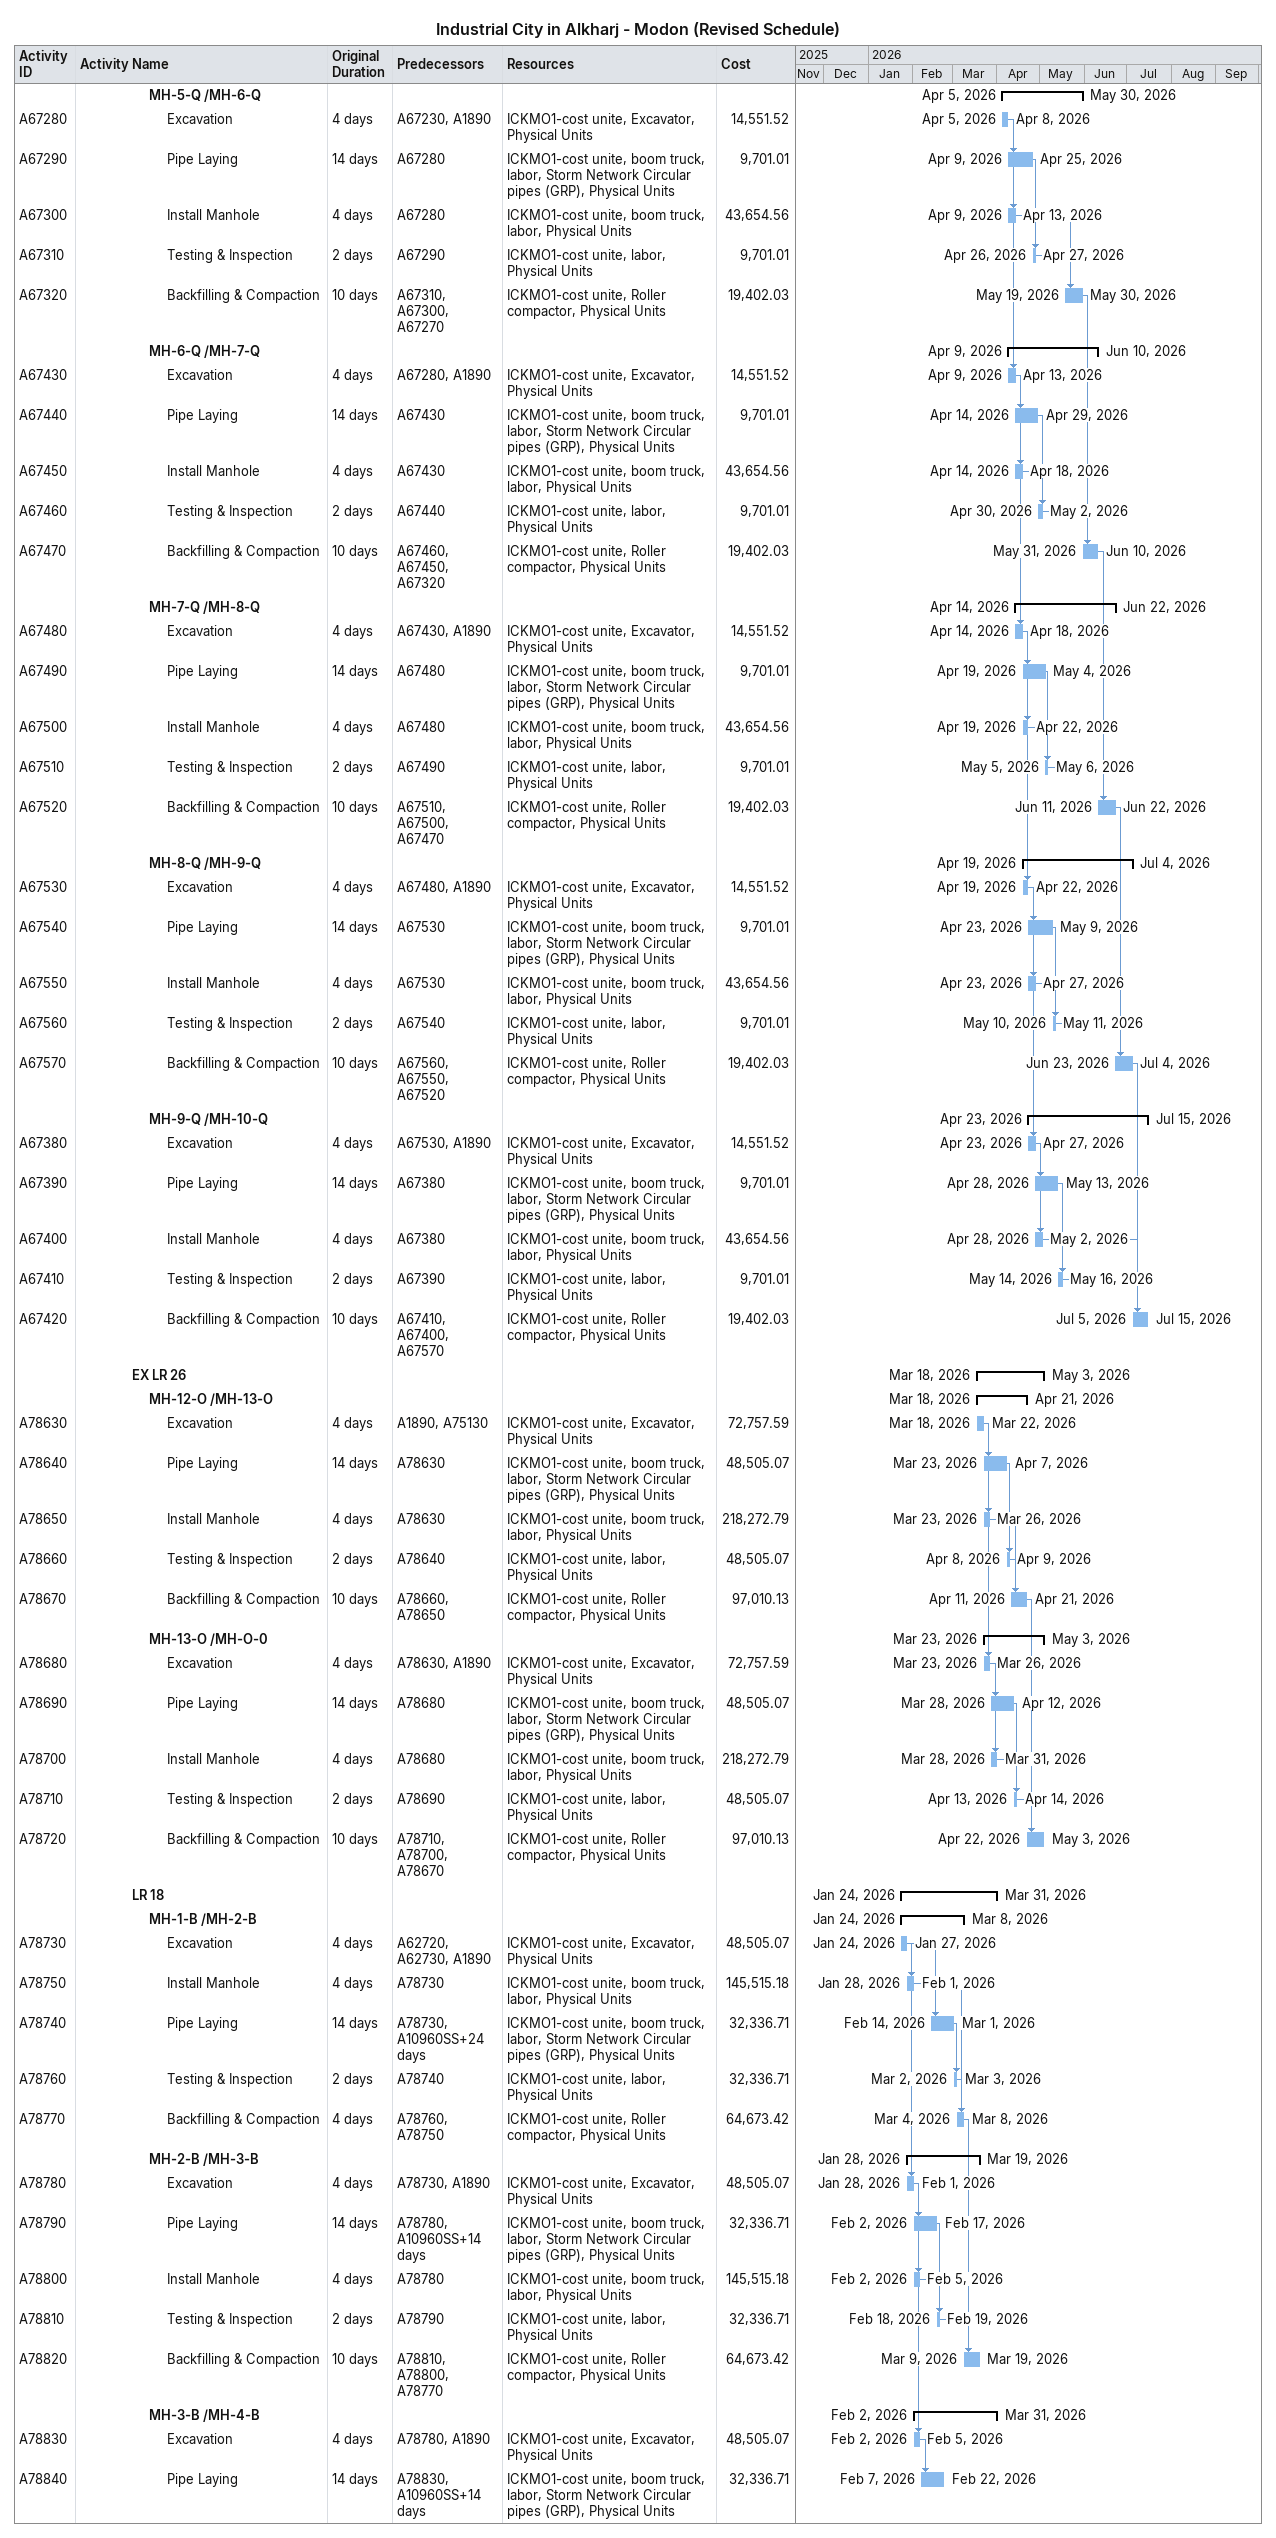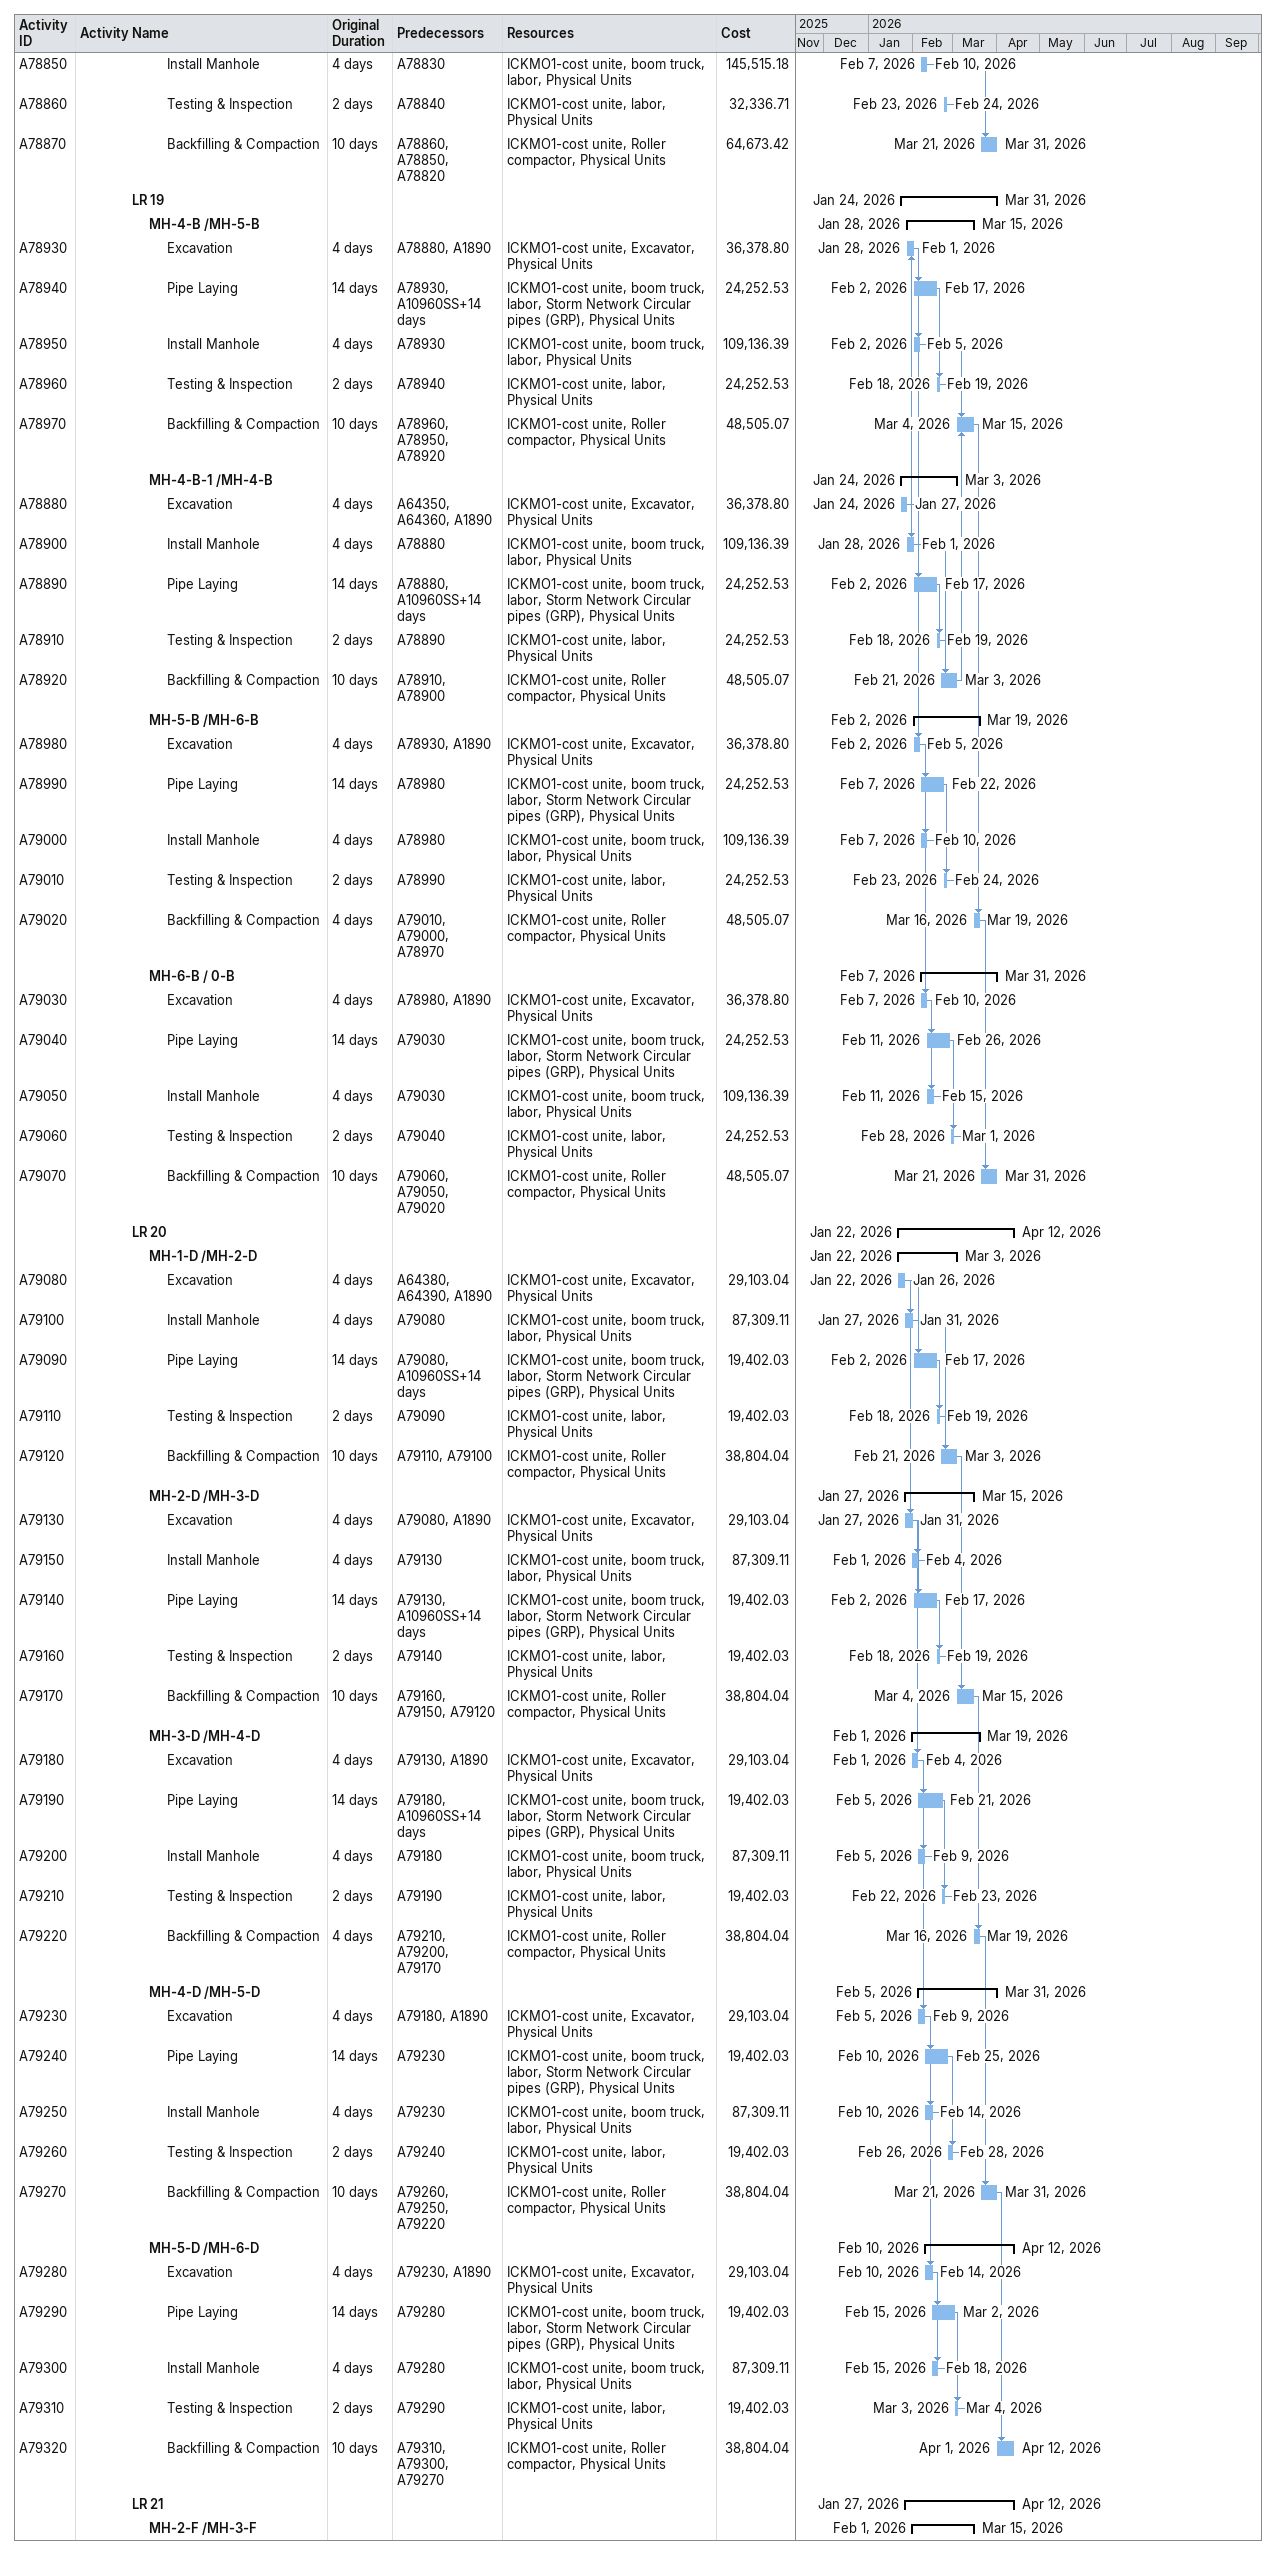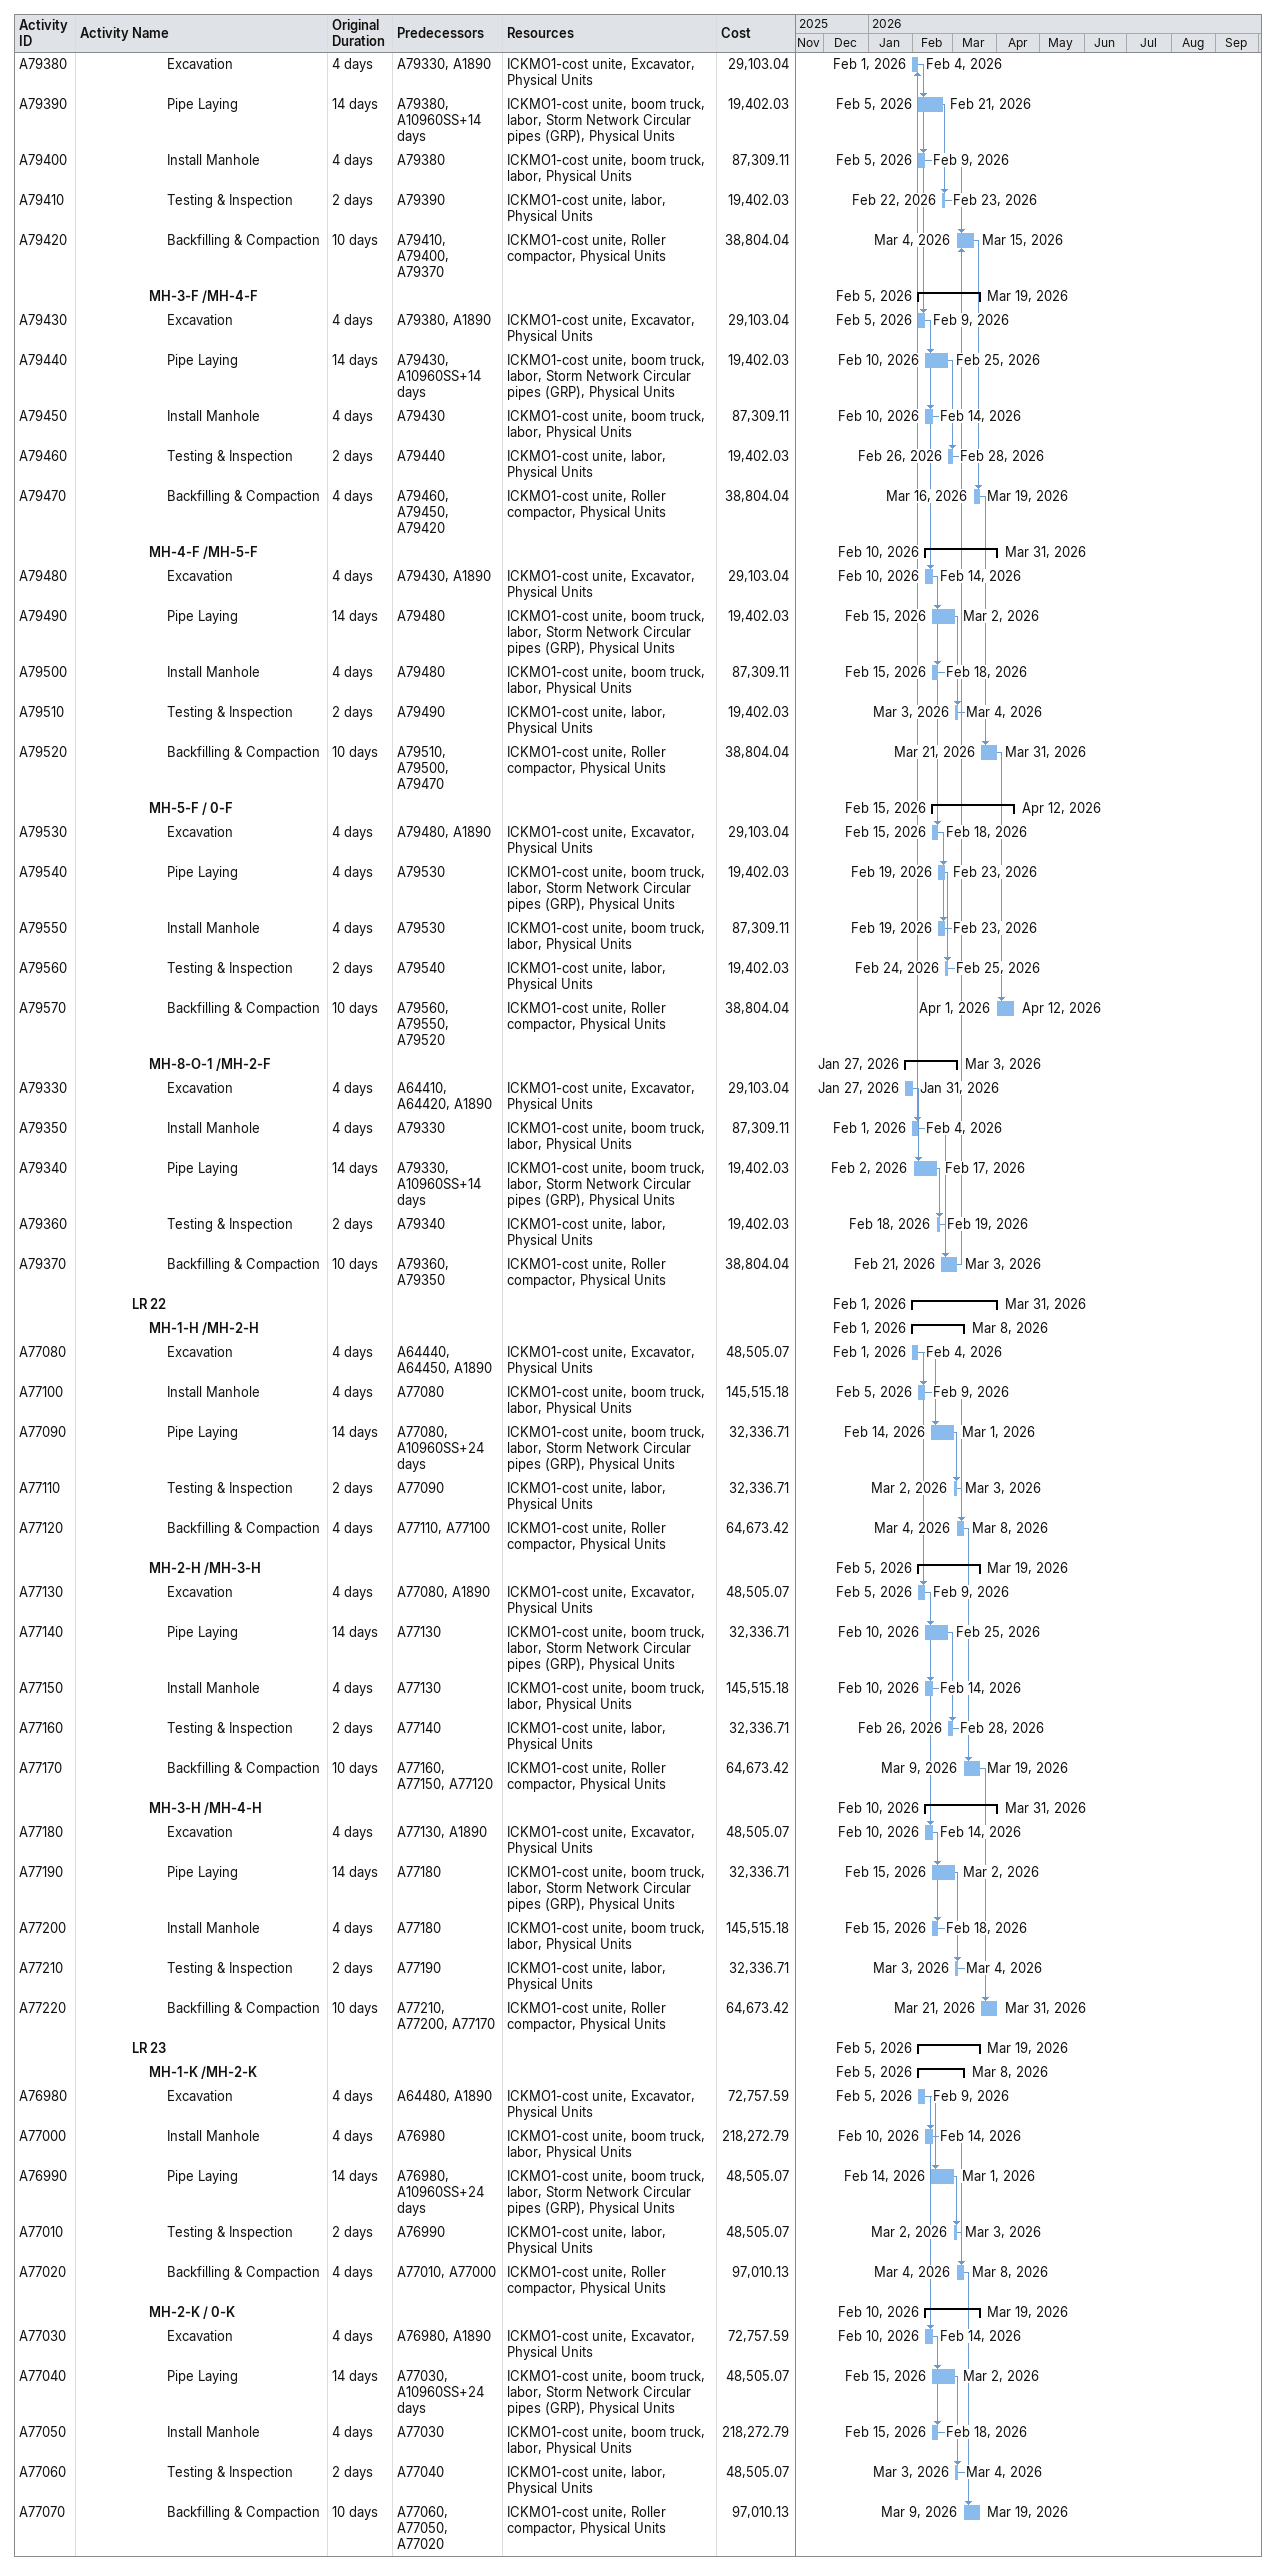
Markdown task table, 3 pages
Industrial City in Alkharj - Modon (Revised Schedule)

| ID | Level | Task | Original duration | Start | Finish | Predecessors | Resources | Cost |
|---|---|---|---|---|---|---|---|---|
|  | 5 | **MH-5-Q /MH-6-Q** |  | 2026-04-05 | 2026-05-30 |  |  |  |
| A67280 | 6 | Excavation | 4d | 2026-04-05 | 2026-04-08 | A67230, A1890 | ICKMO1-cost unite, Excavator, Physical Units | 14551.52 |
| A67290 | 6 | Pipe Laying | 14d | 2026-04-09 | 2026-04-25 | A67280 | ICKMO1-cost unite, boom truck, labor, Storm Network Circular pipes (GRP), Physical Units | 9701.01 |
| A67300 | 6 | Install Manhole | 4d | 2026-04-09 | 2026-04-13 | A67280 | ICKMO1-cost unite, boom truck, labor, Physical Units | 43654.56 |
| A67310 | 6 | Testing & Inspection | 2d | 2026-04-26 | 2026-04-27 | A67290 | ICKMO1-cost unite, labor, Physical Units | 9701.01 |
| A67320 | 6 | Backfilling & Compaction | 10d | 2026-05-19 | 2026-05-30 | A67310, A67300, A67270 | ICKMO1-cost unite, Roller compactor, Physical Units | 19402.03 |
|  | 5 | **MH-6-Q /MH-7-Q** |  | 2026-04-09 | 2026-06-10 |  |  |  |
| A67430 | 6 | Excavation | 4d | 2026-04-09 | 2026-04-13 | A67280, A1890 | ICKMO1-cost unite, Excavator, Physical Units | 14551.52 |
| A67440 | 6 | Pipe Laying | 14d | 2026-04-14 | 2026-04-29 | A67430 | ICKMO1-cost unite, boom truck, labor, Storm Network Circular pipes (GRP), Physical Units | 9701.01 |
| A67450 | 6 | Install Manhole | 4d | 2026-04-14 | 2026-04-18 | A67430 | ICKMO1-cost unite, boom truck, labor, Physical Units | 43654.56 |
| A67460 | 6 | Testing & Inspection | 2d | 2026-04-30 | 2026-05-02 | A67440 | ICKMO1-cost unite, labor, Physical Units | 9701.01 |
| A67470 | 6 | Backfilling & Compaction | 10d | 2026-05-31 | 2026-06-10 | A67460, A67450, A67320 | ICKMO1-cost unite, Roller compactor, Physical Units | 19402.03 |
|  | 5 | **MH-7-Q /MH-8-Q** |  | 2026-04-14 | 2026-06-22 |  |  |  |
| A67480 | 6 | Excavation | 4d | 2026-04-14 | 2026-04-18 | A67430, A1890 | ICKMO1-cost unite, Excavator, Physical Units | 14551.52 |
| A67490 | 6 | Pipe Laying | 14d | 2026-04-19 | 2026-05-04 | A67480 | ICKMO1-cost unite, boom truck, labor, Storm Network Circular pipes (GRP), Physical Units | 9701.01 |
| A67500 | 6 | Install Manhole | 4d | 2026-04-19 | 2026-04-22 | A67480 | ICKMO1-cost unite, boom truck, labor, Physical Units | 43654.56 |
| A67510 | 6 | Testing & Inspection | 2d | 2026-05-05 | 2026-05-06 | A67490 | ICKMO1-cost unite, labor, Physical Units | 9701.01 |
| A67520 | 6 | Backfilling & Compaction | 10d | 2026-06-11 | 2026-06-22 | A67510, A67500, A67470 | ICKMO1-cost unite, Roller compactor, Physical Units | 19402.03 |
|  | 5 | **MH-8-Q /MH-9-Q** |  | 2026-04-19 | 2026-07-04 |  |  |  |
| A67530 | 6 | Excavation | 4d | 2026-04-19 | 2026-04-22 | A67480, A1890 | ICKMO1-cost unite, Excavator, Physical Units | 14551.52 |
| A67540 | 6 | Pipe Laying | 14d | 2026-04-23 | 2026-05-09 | A67530 | ICKMO1-cost unite, boom truck, labor, Storm Network Circular pipes (GRP), Physical Units | 9701.01 |
| A67550 | 6 | Install Manhole | 4d | 2026-04-23 | 2026-04-27 | A67530 | ICKMO1-cost unite, boom truck, labor, Physical Units | 43654.56 |
| A67560 | 6 | Testing & Inspection | 2d | 2026-05-10 | 2026-05-11 | A67540 | ICKMO1-cost unite, labor, Physical Units | 9701.01 |
| A67570 | 6 | Backfilling & Compaction | 10d | 2026-06-23 | 2026-07-04 | A67560, A67550, A67520 | ICKMO1-cost unite, Roller compactor, Physical Units | 19402.03 |
|  | 5 | **MH-9-Q /MH-10-Q** |  | 2026-04-23 | 2026-07-15 |  |  |  |
| A67380 | 6 | Excavation | 4d | 2026-04-23 | 2026-04-27 | A67530, A1890 | ICKMO1-cost unite, Excavator, Physical Units | 14551.52 |
| A67390 | 6 | Pipe Laying | 14d | 2026-04-28 | 2026-05-13 | A67380 | ICKMO1-cost unite, boom truck, labor, Storm Network Circular pipes (GRP), Physical Units | 9701.01 |
| A67400 | 6 | Install Manhole | 4d | 2026-04-28 | 2026-05-02 | A67380 | ICKMO1-cost unite, boom truck, labor, Physical Units | 43654.56 |
| A67410 | 6 | Testing & Inspection | 2d | 2026-05-14 | 2026-05-16 | A67390 | ICKMO1-cost unite, labor, Physical Units | 9701.01 |
| A67420 | 6 | Backfilling & Compaction | 10d | 2026-07-05 | 2026-07-15 | A67410, A67400, A67570 | ICKMO1-cost unite, Roller compactor, Physical Units | 19402.03 |
|  | 4 | **EX LR 26** |  | 2026-03-18 | 2026-05-03 |  |  |  |
|  | 5 | **MH-12-O /MH-13-O** |  | 2026-03-18 | 2026-04-21 |  |  |  |
| A78630 | 6 | Excavation | 4d | 2026-03-18 | 2026-03-22 | A1890, A75130 | ICKMO1-cost unite, Excavator, Physical Units | 72757.59 |
| A78640 | 6 | Pipe Laying | 14d | 2026-03-23 | 2026-04-07 | A78630 | ICKMO1-cost unite, boom truck, labor, Storm Network Circular pipes (GRP), Physical Units | 48505.07 |
| A78650 | 6 | Install Manhole | 4d | 2026-03-23 | 2026-03-26 | A78630 | ICKMO1-cost unite, boom truck, labor, Physical Units | 218272.79 |
| A78660 | 6 | Testing & Inspection | 2d | 2026-04-08 | 2026-04-09 | A78640 | ICKMO1-cost unite, labor, Physical Units | 48505.07 |
| A78670 | 6 | Backfilling & Compaction | 10d | 2026-04-11 | 2026-04-21 | A78660, A78650 | ICKMO1-cost unite, Roller compactor, Physical Units | 97010.13 |
|  | 5 | **MH-13-O /MH-O-0** |  | 2026-03-23 | 2026-05-03 |  |  |  |
| A78680 | 6 | Excavation | 4d | 2026-03-23 | 2026-03-26 | A78630, A1890 | ICKMO1-cost unite, Excavator, Physical Units | 72757.59 |
| A78690 | 6 | Pipe Laying | 14d | 2026-03-28 | 2026-04-12 | A78680 | ICKMO1-cost unite, boom truck, labor, Storm Network Circular pipes (GRP), Physical Units | 48505.07 |
| A78700 | 6 | Install Manhole | 4d | 2026-03-28 | 2026-03-31 | A78680 | ICKMO1-cost unite, boom truck, labor, Physical Units | 218272.79 |
| A78710 | 6 | Testing & Inspection | 2d | 2026-04-13 | 2026-04-14 | A78690 | ICKMO1-cost unite, labor, Physical Units | 48505.07 |
| A78720 | 6 | Backfilling & Compaction | 10d | 2026-04-22 | 2026-05-03 | A78710, A78700, A78670 | ICKMO1-cost unite, Roller compactor, Physical Units | 97010.13 |
|  | 4 | **LR 18** |  | 2026-01-24 | 2026-03-31 |  |  |  |
|  | 5 | **MH-1-B /MH-2-B** |  | 2026-01-24 | 2026-03-08 |  |  |  |
| A78730 | 6 | Excavation | 4d | 2026-01-24 | 2026-01-27 | A62720, A62730, A1890 | ICKMO1-cost unite, Excavator, Physical Units | 48505.07 |
| A78750 | 6 | Install Manhole | 4d | 2026-01-28 | 2026-02-01 | A78730 | ICKMO1-cost unite, boom truck, labor, Physical Units | 145515.18 |
| A78740 | 6 | Pipe Laying | 14d | 2026-02-14 | 2026-03-01 | A78730, A10960SS+24d | ICKMO1-cost unite, boom truck, labor, Storm Network Circular pipes (GRP), Physical Units | 32336.71 |
| A78760 | 6 | Testing & Inspection | 2d | 2026-03-02 | 2026-03-03 | A78740 | ICKMO1-cost unite, labor, Physical Units | 32336.71 |
| A78770 | 6 | Backfilling & Compaction | 4d | 2026-03-04 | 2026-03-08 | A78760, A78750 | ICKMO1-cost unite, Roller compactor, Physical Units | 64673.42 |
|  | 5 | **MH-2-B /MH-3-B** |  | 2026-01-28 | 2026-03-19 |  |  |  |
| A78780 | 6 | Excavation | 4d | 2026-01-28 | 2026-02-01 | A78730, A1890 | ICKMO1-cost unite, Excavator, Physical Units | 48505.07 |
| A78790 | 6 | Pipe Laying | 14d | 2026-02-02 | 2026-02-17 | A78780, A10960SS+14d | ICKMO1-cost unite, boom truck, labor, Storm Network Circular pipes (GRP), Physical Units | 32336.71 |
| A78800 | 6 | Install Manhole | 4d | 2026-02-02 | 2026-02-05 | A78780 | ICKMO1-cost unite, boom truck, labor, Physical Units | 145515.18 |
| A78810 | 6 | Testing & Inspection | 2d | 2026-02-18 | 2026-02-19 | A78790 | ICKMO1-cost unite, labor, Physical Units | 32336.71 |
| A78820 | 6 | Backfilling & Compaction | 10d | 2026-03-09 | 2026-03-19 | A78810, A78800, A78770 | ICKMO1-cost unite, Roller compactor, Physical Units | 64673.42 |
|  | 5 | **MH-3-B /MH-4-B** |  | 2026-02-02 | 2026-03-31 |  |  |  |
| A78830 | 6 | Excavation | 4d | 2026-02-02 | 2026-02-05 | A78780, A1890 | ICKMO1-cost unite, Excavator, Physical Units | 48505.07 |
| A78840 | 6 | Pipe Laying | 14d | 2026-02-07 | 2026-02-22 | A78830, A10960SS+14d | ICKMO1-cost unite, boom truck, labor, Storm Network Circular pipes (GRP), Physical Units | 32336.71 |
| A78850 | 6 | Install Manhole | 4d | 2026-02-07 | 2026-02-10 | A78830 | ICKMO1-cost unite, boom truck, labor, Physical Units | 145515.18 |
| A78860 | 6 | Testing & Inspection | 2d | 2026-02-23 | 2026-02-24 | A78840 | ICKMO1-cost unite, labor, Physical Units | 32336.71 |
| A78870 | 6 | Backfilling & Compaction | 10d | 2026-03-21 | 2026-03-31 | A78860, A78850, A78820 | ICKMO1-cost unite, Roller compactor, Physical Units | 64673.42 |
|  | 4 | **LR 19** |  | 2026-01-24 | 2026-03-31 |  |  |  |
|  | 5 | **MH-4-B /MH-5-B** |  | 2026-01-28 | 2026-03-15 |  |  |  |
| A78930 | 6 | Excavation | 4d | 2026-01-28 | 2026-02-01 | A78880, A1890 | ICKMO1-cost unite, Excavator, Physical Units | 36378.80 |
| A78940 | 6 | Pipe Laying | 14d | 2026-02-02 | 2026-02-17 | A78930, A10960SS+14d | ICKMO1-cost unite, boom truck, labor, Storm Network Circular pipes (GRP), Physical Units | 24252.53 |
| A78950 | 6 | Install Manhole | 4d | 2026-02-02 | 2026-02-05 | A78930 | ICKMO1-cost unite, boom truck, labor, Physical Units | 109136.39 |
| A78960 | 6 | Testing & Inspection | 2d | 2026-02-18 | 2026-02-19 | A78940 | ICKMO1-cost unite, labor, Physical Units | 24252.53 |
| A78970 | 6 | Backfilling & Compaction | 10d | 2026-03-04 | 2026-03-15 | A78960, A78950, A78920 | ICKMO1-cost unite, Roller compactor, Physical Units | 48505.07 |
|  | 5 | **MH-4-B-1 /MH-4-B** |  | 2026-01-24 | 2026-03-03 |  |  |  |
| A78880 | 6 | Excavation | 4d | 2026-01-24 | 2026-01-27 | A64350, A64360, A1890 | ICKMO1-cost unite, Excavator, Physical Units | 36378.80 |
| A78900 | 6 | Install Manhole | 4d | 2026-01-28 | 2026-02-01 | A78880 | ICKMO1-cost unite, boom truck, labor, Physical Units | 109136.39 |
| A78890 | 6 | Pipe Laying | 14d | 2026-02-02 | 2026-02-17 | A78880, A10960SS+14d | ICKMO1-cost unite, boom truck, labor, Storm Network Circular pipes (GRP), Physical Units | 24252.53 |
| A78910 | 6 | Testing & Inspection | 2d | 2026-02-18 | 2026-02-19 | A78890 | ICKMO1-cost unite, labor, Physical Units | 24252.53 |
| A78920 | 6 | Backfilling & Compaction | 10d | 2026-02-21 | 2026-03-03 | A78910, A78900 | ICKMO1-cost unite, Roller compactor, Physical Units | 48505.07 |
|  | 5 | **MH-5-B /MH-6-B** |  | 2026-02-02 | 2026-03-19 |  |  |  |
| A78980 | 6 | Excavation | 4d | 2026-02-02 | 2026-02-05 | A78930, A1890 | ICKMO1-cost unite, Excavator, Physical Units | 36378.80 |
| A78990 | 6 | Pipe Laying | 14d | 2026-02-07 | 2026-02-22 | A78980 | ICKMO1-cost unite, boom truck, labor, Storm Network Circular pipes (GRP), Physical Units | 24252.53 |
| A79000 | 6 | Install Manhole | 4d | 2026-02-07 | 2026-02-10 | A78980 | ICKMO1-cost unite, boom truck, labor, Physical Units | 109136.39 |
| A79010 | 6 | Testing & Inspection | 2d | 2026-02-23 | 2026-02-24 | A78990 | ICKMO1-cost unite, labor, Physical Units | 24252.53 |
| A79020 | 6 | Backfilling & Compaction | 4d | 2026-03-16 | 2026-03-19 | A79010, A79000, A78970 | ICKMO1-cost unite, Roller compactor, Physical Units | 48505.07 |
|  | 5 | **MH-6-B / 0-B** |  | 2026-02-07 | 2026-03-31 |  |  |  |
| A79030 | 6 | Excavation | 4d | 2026-02-07 | 2026-02-10 | A78980, A1890 | ICKMO1-cost unite, Excavator, Physical Units | 36378.80 |
| A79040 | 6 | Pipe Laying | 14d | 2026-02-11 | 2026-02-26 | A79030 | ICKMO1-cost unite, boom truck, labor, Storm Network Circular pipes (GRP), Physical Units | 24252.53 |
| A79050 | 6 | Install Manhole | 4d | 2026-02-11 | 2026-02-15 | A79030 | ICKMO1-cost unite, boom truck, labor, Physical Units | 109136.39 |
| A79060 | 6 | Testing & Inspection | 2d | 2026-02-28 | 2026-03-01 | A79040 | ICKMO1-cost unite, labor, Physical Units | 24252.53 |
| A79070 | 6 | Backfilling & Compaction | 10d | 2026-03-21 | 2026-03-31 | A79060, A79050, A79020 | ICKMO1-cost unite, Roller compactor, Physical Units | 48505.07 |
|  | 4 | **LR 20** |  | 2026-01-22 | 2026-04-12 |  |  |  |
|  | 5 | **MH-1-D /MH-2-D** |  | 2026-01-22 | 2026-03-03 |  |  |  |
| A79080 | 6 | Excavation | 4d | 2026-01-22 | 2026-01-26 | A64380, A64390, A1890 | ICKMO1-cost unite, Excavator, Physical Units | 29103.04 |
| A79100 | 6 | Install Manhole | 4d | 2026-01-27 | 2026-01-31 | A79080 | ICKMO1-cost unite, boom truck, labor, Physical Units | 87309.11 |
| A79090 | 6 | Pipe Laying | 14d | 2026-02-02 | 2026-02-17 | A79080, A10960SS+14d | ICKMO1-cost unite, boom truck, labor, Storm Network Circular pipes (GRP), Physical Units | 19402.03 |
| A79110 | 6 | Testing & Inspection | 2d | 2026-02-18 | 2026-02-19 | A79090 | ICKMO1-cost unite, labor, Physical Units | 19402.03 |
| A79120 | 6 | Backfilling & Compaction | 10d | 2026-02-21 | 2026-03-03 | A79110, A79100 | ICKMO1-cost unite, Roller compactor, Physical Units | 38804.04 |
|  | 5 | **MH-2-D /MH-3-D** |  | 2026-01-27 | 2026-03-15 |  |  |  |
| A79130 | 6 | Excavation | 4d | 2026-01-27 | 2026-01-31 | A79080, A1890 | ICKMO1-cost unite, Excavator, Physical Units | 29103.04 |
| A79150 | 6 | Install Manhole | 4d | 2026-02-01 | 2026-02-04 | A79130 | ICKMO1-cost unite, boom truck, labor, Physical Units | 87309.11 |
| A79140 | 6 | Pipe Laying | 14d | 2026-02-02 | 2026-02-17 | A79130, A10960SS+14d | ICKMO1-cost unite, boom truck, labor, Storm Network Circular pipes (GRP), Physical Units | 19402.03 |
| A79160 | 6 | Testing & Inspection | 2d | 2026-02-18 | 2026-02-19 | A79140 | ICKMO1-cost unite, labor, Physical Units | 19402.03 |
| A79170 | 6 | Backfilling & Compaction | 10d | 2026-03-04 | 2026-03-15 | A79160, A79150, A79120 | ICKMO1-cost unite, Roller compactor, Physical Units | 38804.04 |
|  | 5 | **MH-3-D /MH-4-D** |  | 2026-02-01 | 2026-03-19 |  |  |  |
| A79180 | 6 | Excavation | 4d | 2026-02-01 | 2026-02-04 | A79130, A1890 | ICKMO1-cost unite, Excavator, Physical Units | 29103.04 |
| A79190 | 6 | Pipe Laying | 14d | 2026-02-05 | 2026-02-21 | A79180, A10960SS+14d | ICKMO1-cost unite, boom truck, labor, Storm Network Circular pipes (GRP), Physical Units | 19402.03 |
| A79200 | 6 | Install Manhole | 4d | 2026-02-05 | 2026-02-09 | A79180 | ICKMO1-cost unite, boom truck, labor, Physical Units | 87309.11 |
| A79210 | 6 | Testing & Inspection | 2d | 2026-02-22 | 2026-02-23 | A79190 | ICKMO1-cost unite, labor, Physical Units | 19402.03 |
| A79220 | 6 | Backfilling & Compaction | 4d | 2026-03-16 | 2026-03-19 | A79210, A79200, A79170 | ICKMO1-cost unite, Roller compactor, Physical Units | 38804.04 |
|  | 5 | **MH-4-D /MH-5-D** |  | 2026-02-05 | 2026-03-31 |  |  |  |
| A79230 | 6 | Excavation | 4d | 2026-02-05 | 2026-02-09 | A79180, A1890 | ICKMO1-cost unite, Excavator, Physical Units | 29103.04 |
| A79240 | 6 | Pipe Laying | 14d | 2026-02-10 | 2026-02-25 | A79230 | ICKMO1-cost unite, boom truck, labor, Storm Network Circular pipes (GRP), Physical Units | 19402.03 |
| A79250 | 6 | Install Manhole | 4d | 2026-02-10 | 2026-02-14 | A79230 | ICKMO1-cost unite, boom truck, labor, Physical Units | 87309.11 |
| A79260 | 6 | Testing & Inspection | 2d | 2026-02-26 | 2026-02-28 | A79240 | ICKMO1-cost unite, labor, Physical Units | 19402.03 |
| A79270 | 6 | Backfilling & Compaction | 10d | 2026-03-21 | 2026-03-31 | A79260, A79250, A79220 | ICKMO1-cost unite, Roller compactor, Physical Units | 38804.04 |
|  | 5 | **MH-5-D /MH-6-D** |  | 2026-02-10 | 2026-04-12 |  |  |  |
| A79280 | 6 | Excavation | 4d | 2026-02-10 | 2026-02-14 | A79230, A1890 | ICKMO1-cost unite, Excavator, Physical Units | 29103.04 |
| A79290 | 6 | Pipe Laying | 14d | 2026-02-15 | 2026-03-02 | A79280 | ICKMO1-cost unite, boom truck, labor, Storm Network Circular pipes (GRP), Physical Units | 19402.03 |
| A79300 | 6 | Install Manhole | 4d | 2026-02-15 | 2026-02-18 | A79280 | ICKMO1-cost unite, boom truck, labor, Physical Units | 87309.11 |
| A79310 | 6 | Testing & Inspection | 2d | 2026-03-03 | 2026-03-04 | A79290 | ICKMO1-cost unite, labor, Physical Units | 19402.03 |
| A79320 | 6 | Backfilling & Compaction | 10d | 2026-04-01 | 2026-04-12 | A79310, A79300, A79270 | ICKMO1-cost unite, Roller compactor, Physical Units | 38804.04 |
|  | 4 | **LR 21** |  | 2026-01-27 | 2026-04-12 |  |  |  |
|  | 5 | **MH-2-F /MH-3-F** |  | 2026-02-01 | 2026-03-15 |  |  |  |
| A79380 | 6 | Excavation | 4d | 2026-02-01 | 2026-02-04 | A79330, A1890 | ICKMO1-cost unite, Excavator, Physical Units | 29103.04 |
| A79390 | 6 | Pipe Laying | 14d | 2026-02-05 | 2026-02-21 | A79380, A10960SS+14d | ICKMO1-cost unite, boom truck, labor, Storm Network Circular pipes (GRP), Physical Units | 19402.03 |
| A79400 | 6 | Install Manhole | 4d | 2026-02-05 | 2026-02-09 | A79380 | ICKMO1-cost unite, boom truck, labor, Physical Units | 87309.11 |
| A79410 | 6 | Testing & Inspection | 2d | 2026-02-22 | 2026-02-23 | A79390 | ICKMO1-cost unite, labor, Physical Units | 19402.03 |
| A79420 | 6 | Backfilling & Compaction | 10d | 2026-03-04 | 2026-03-15 | A79410, A79400, A79370 | ICKMO1-cost unite, Roller compactor, Physical Units | 38804.04 |
|  | 5 | **MH-3-F /MH-4-F** |  | 2026-02-05 | 2026-03-19 |  |  |  |
| A79430 | 6 | Excavation | 4d | 2026-02-05 | 2026-02-09 | A79380, A1890 | ICKMO1-cost unite, Excavator, Physical Units | 29103.04 |
| A79440 | 6 | Pipe Laying | 14d | 2026-02-10 | 2026-02-25 | A79430, A10960SS+14d | ICKMO1-cost unite, boom truck, labor, Storm Network Circular pipes (GRP), Physical Units | 19402.03 |
| A79450 | 6 | Install Manhole | 4d | 2026-02-10 | 2026-02-14 | A79430 | ICKMO1-cost unite, boom truck, labor, Physical Units | 87309.11 |
| A79460 | 6 | Testing & Inspection | 2d | 2026-02-26 | 2026-02-28 | A79440 | ICKMO1-cost unite, labor, Physical Units | 19402.03 |
| A79470 | 6 | Backfilling & Compaction | 4d | 2026-03-16 | 2026-03-19 | A79460, A79450, A79420 | ICKMO1-cost unite, Roller compactor, Physical Units | 38804.04 |
|  | 5 | **MH-4-F /MH-5-F** |  | 2026-02-10 | 2026-03-31 |  |  |  |
| A79480 | 6 | Excavation | 4d | 2026-02-10 | 2026-02-14 | A79430, A1890 | ICKMO1-cost unite, Excavator, Physical Units | 29103.04 |
| A79490 | 6 | Pipe Laying | 14d | 2026-02-15 | 2026-03-02 | A79480 | ICKMO1-cost unite, boom truck, labor, Storm Network Circular pipes (GRP), Physical Units | 19402.03 |
| A79500 | 6 | Install Manhole | 4d | 2026-02-15 | 2026-02-18 | A79480 | ICKMO1-cost unite, boom truck, labor, Physical Units | 87309.11 |
| A79510 | 6 | Testing & Inspection | 2d | 2026-03-03 | 2026-03-04 | A79490 | ICKMO1-cost unite, labor, Physical Units | 19402.03 |
| A79520 | 6 | Backfilling & Compaction | 10d | 2026-03-21 | 2026-03-31 | A79510, A79500, A79470 | ICKMO1-cost unite, Roller compactor, Physical Units | 38804.04 |
|  | 5 | **MH-5-F / 0-F** |  | 2026-02-15 | 2026-04-12 |  |  |  |
| A79530 | 6 | Excavation | 4d | 2026-02-15 | 2026-02-18 | A79480, A1890 | ICKMO1-cost unite, Excavator, Physical Units | 29103.04 |
| A79540 | 6 | Pipe Laying | 4d | 2026-02-19 | 2026-02-23 | A79530 | ICKMO1-cost unite, boom truck, labor, Storm Network Circular pipes (GRP), Physical Units | 19402.03 |
| A79550 | 6 | Install Manhole | 4d | 2026-02-19 | 2026-02-23 | A79530 | ICKMO1-cost unite, boom truck, labor, Physical Units | 87309.11 |
| A79560 | 6 | Testing & Inspection | 2d | 2026-02-24 | 2026-02-25 | A79540 | ICKMO1-cost unite, labor, Physical Units | 19402.03 |
| A79570 | 6 | Backfilling & Compaction | 10d | 2026-04-01 | 2026-04-12 | A79560, A79550, A79520 | ICKMO1-cost unite, Roller compactor, Physical Units | 38804.04 |
|  | 5 | **MH-8-O-1 /MH-2-F** |  | 2026-01-27 | 2026-03-03 |  |  |  |
| A79330 | 6 | Excavation | 4d | 2026-01-27 | 2026-01-31 | A64410, A64420, A1890 | ICKMO1-cost unite, Excavator, Physical Units | 29103.04 |
| A79350 | 6 | Install Manhole | 4d | 2026-02-01 | 2026-02-04 | A79330 | ICKMO1-cost unite, boom truck, labor, Physical Units | 87309.11 |
| A79340 | 6 | Pipe Laying | 14d | 2026-02-02 | 2026-02-17 | A79330, A10960SS+14d | ICKMO1-cost unite, boom truck, labor, Storm Network Circular pipes (GRP), Physical Units | 19402.03 |
| A79360 | 6 | Testing & Inspection | 2d | 2026-02-18 | 2026-02-19 | A79340 | ICKMO1-cost unite, labor, Physical Units | 19402.03 |
| A79370 | 6 | Backfilling & Compaction | 10d | 2026-02-21 | 2026-03-03 | A79360, A79350 | ICKMO1-cost unite, Roller compactor, Physical Units | 38804.04 |
|  | 4 | **LR 22** |  | 2026-02-01 | 2026-03-31 |  |  |  |
|  | 5 | **MH-1-H /MH-2-H** |  | 2026-02-01 | 2026-03-08 |  |  |  |
| A77080 | 6 | Excavation | 4d | 2026-02-01 | 2026-02-04 | A64440, A64450, A1890 | ICKMO1-cost unite, Excavator, Physical Units | 48505.07 |
| A77100 | 6 | Install Manhole | 4d | 2026-02-05 | 2026-02-09 | A77080 | ICKMO1-cost unite, boom truck, labor, Physical Units | 145515.18 |
| A77090 | 6 | Pipe Laying | 14d | 2026-02-14 | 2026-03-01 | A77080, A10960SS+24d | ICKMO1-cost unite, boom truck, labor, Storm Network Circular pipes (GRP), Physical Units | 32336.71 |
| A77110 | 6 | Testing & Inspection | 2d | 2026-03-02 | 2026-03-03 | A77090 | ICKMO1-cost unite, labor, Physical Units | 32336.71 |
| A77120 | 6 | Backfilling & Compaction | 4d | 2026-03-04 | 2026-03-08 | A77110, A77100 | ICKMO1-cost unite, Roller compactor, Physical Units | 64673.42 |
|  | 5 | **MH-2-H /MH-3-H** |  | 2026-02-05 | 2026-03-19 |  |  |  |
| A77130 | 6 | Excavation | 4d | 2026-02-05 | 2026-02-09 | A77080, A1890 | ICKMO1-cost unite, Excavator, Physical Units | 48505.07 |
| A77140 | 6 | Pipe Laying | 14d | 2026-02-10 | 2026-02-25 | A77130 | ICKMO1-cost unite, boom truck, labor, Storm Network Circular pipes (GRP), Physical Units | 32336.71 |
| A77150 | 6 | Install Manhole | 4d | 2026-02-10 | 2026-02-14 | A77130 | ICKMO1-cost unite, boom truck, labor, Physical Units | 145515.18 |
| A77160 | 6 | Testing & Inspection | 2d | 2026-02-26 | 2026-02-28 | A77140 | ICKMO1-cost unite, labor, Physical Units | 32336.71 |
| A77170 | 6 | Backfilling & Compaction | 10d | 2026-03-09 | 2026-03-19 | A77160, A77150, A77120 | ICKMO1-cost unite, Roller compactor, Physical Units | 64673.42 |
|  | 5 | **MH-3-H /MH-4-H** |  | 2026-02-10 | 2026-03-31 |  |  |  |
| A77180 | 6 | Excavation | 4d | 2026-02-10 | 2026-02-14 | A77130, A1890 | ICKMO1-cost unite, Excavator, Physical Units | 48505.07 |
| A77190 | 6 | Pipe Laying | 14d | 2026-02-15 | 2026-03-02 | A77180 | ICKMO1-cost unite, boom truck, labor, Storm Network Circular pipes (GRP), Physical Units | 32336.71 |
| A77200 | 6 | Install Manhole | 4d | 2026-02-15 | 2026-02-18 | A77180 | ICKMO1-cost unite, boom truck, labor, Physical Units | 145515.18 |
| A77210 | 6 | Testing & Inspection | 2d | 2026-03-03 | 2026-03-04 | A77190 | ICKMO1-cost unite, labor, Physical Units | 32336.71 |
| A77220 | 6 | Backfilling & Compaction | 10d | 2026-03-21 | 2026-03-31 | A77210, A77200, A77170 | ICKMO1-cost unite, Roller compactor, Physical Units | 64673.42 |
|  | 4 | **LR 23** |  | 2026-02-05 | 2026-03-19 |  |  |  |
|  | 5 | **MH-1-K /MH-2-K** |  | 2026-02-05 | 2026-03-08 |  |  |  |
| A76980 | 6 | Excavation | 4d | 2026-02-05 | 2026-02-09 | A64480, A1890 | ICKMO1-cost unite, Excavator, Physical Units | 72757.59 |
| A77000 | 6 | Install Manhole | 4d | 2026-02-10 | 2026-02-14 | A76980 | ICKMO1-cost unite, boom truck, labor, Physical Units | 218272.79 |
| A76990 | 6 | Pipe Laying | 14d | 2026-02-14 | 2026-03-01 | A76980, A10960SS+24d | ICKMO1-cost unite, boom truck, labor, Storm Network Circular pipes (GRP), Physical Units | 48505.07 |
| A77010 | 6 | Testing & Inspection | 2d | 2026-03-02 | 2026-03-03 | A76990 | ICKMO1-cost unite, labor, Physical Units | 48505.07 |
| A77020 | 6 | Backfilling & Compaction | 4d | 2026-03-04 | 2026-03-08 | A77010, A77000 | ICKMO1-cost unite, Roller compactor, Physical Units | 97010.13 |
|  | 5 | **MH-2-K / 0-K** |  | 2026-02-10 | 2026-03-19 |  |  |  |
| A77030 | 6 | Excavation | 4d | 2026-02-10 | 2026-02-14 | A76980, A1890 | ICKMO1-cost unite, Excavator, Physical Units | 72757.59 |
| A77040 | 6 | Pipe Laying | 14d | 2026-02-15 | 2026-03-02 | A77030, A10960SS+24d | ICKMO1-cost unite, boom truck, labor, Storm Network Circular pipes (GRP), Physical Units | 48505.07 |
| A77050 | 6 | Install Manhole | 4d | 2026-02-15 | 2026-02-18 | A77030 | ICKMO1-cost unite, boom truck, labor, Physical Units | 218272.79 |
| A77060 | 6 | Testing & Inspection | 2d | 2026-03-03 | 2026-03-04 | A77040 | ICKMO1-cost unite, labor, Physical Units | 48505.07 |
| A77070 | 6 | Backfilling & Compaction | 10d | 2026-03-09 | 2026-03-19 | A77060, A77050, A77020 | ICKMO1-cost unite, Roller compactor, Physical Units | 97010.13 |
